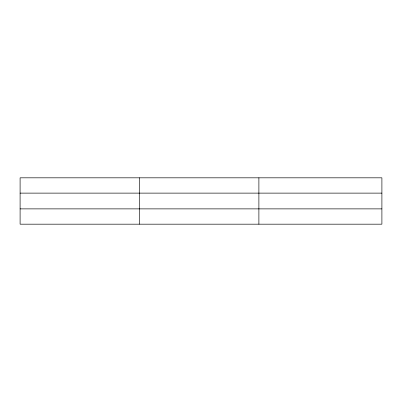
<?xml version="1.0" encoding="UTF-8"?>
<svg xmlns="http://www.w3.org/2000/svg" width="402" height="402" viewBox="0 0 402 402"><rect width="100%" height="100%" fill="white"/><g stroke="black" fill="none" stroke-linecap="round" stroke-linejoin="round"><path stroke-width="0.6" d="M139.494 224.18L139.494 177.82M258.888 224.18L258.888 177.82M381.9 208.879L381.9 224.18L20.1 224.18L20.1 177.82L381.9 177.82L381.9 208.879L20.1 208.879M20.1 193.121L381.9 193.121"/></g></svg>
